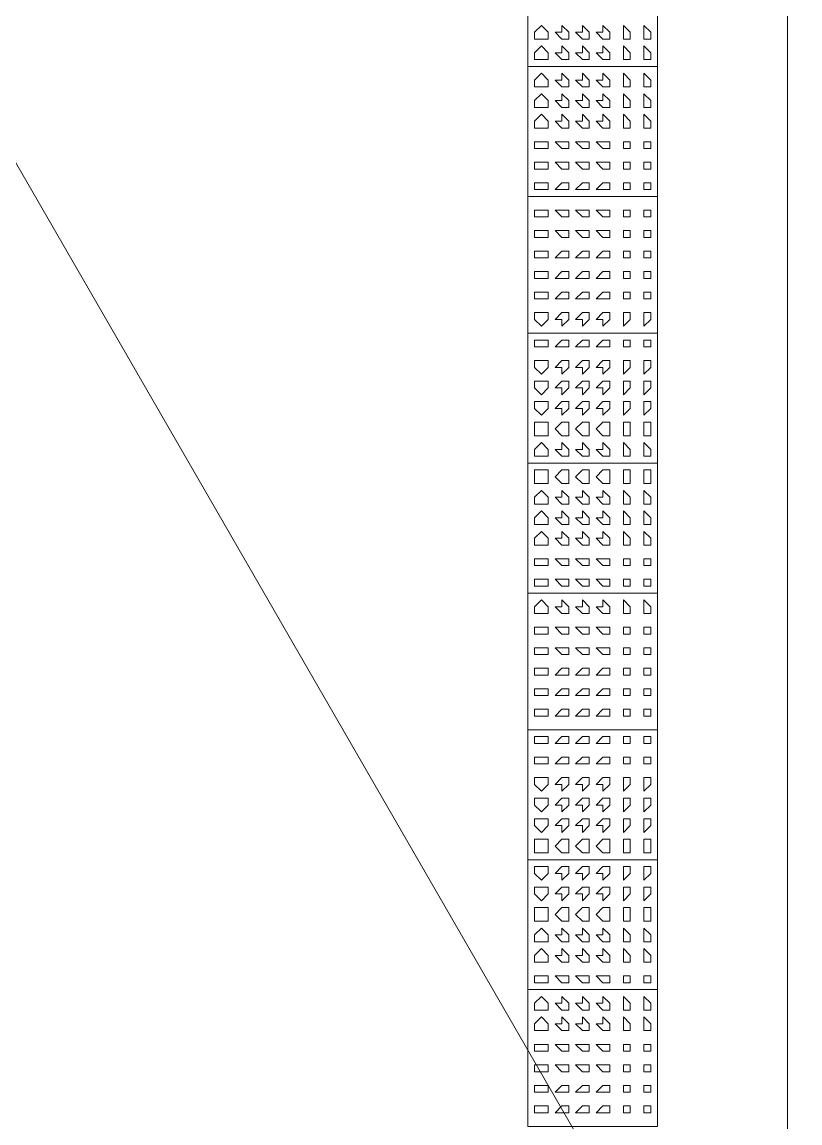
# Model space of a CAD drawing. Header units: millimetres. Extents: x -4011 to 126995, y -1911 to 106700.
# Drawn here: x 90653 to 92422, y 51241 to 53744 of the extents above; entities that cross this region are included whole.
import ezdxf

# ---------------------------------------------------------------- set-up
doc = ezdxf.new("R2010")
doc.units = ezdxf.units.MM
doc.layers.add('PDF_형상', color=7, linetype='Continuous')

msp = doc.modelspace()

# ---------------------------------------------------------------- linework, layer by layer
at = {"layer": 'PDF_형상', "lineweight": 5}
for points in [[(79321.2, 38968.9), (79321.2, 42668.4), (82958.5, 42668.4), (82958.5, 38968.9), (95937.8, 46538.9), (94569.9, 47005.2), (94399, 46911.9), (83797.9, 65269.4), (80953.4, 65269.4), (80953.4, 64974.1), (74098.4, 64974.1), (74098.4, 87730.6)], [(80953.4, 87730.6), (80953.4, 65269.4), (83797.9, 65269.4), (94399, 46911.9), (94569.9, 47005.2), (95937.8, 46538.9), (82958.5, 38968.9)], [(92393.8, 50378.2), (92393.8, 61740.9), (87854.9, 61740.9), (86456, 60932.6)]]:
    msp.add_lwpolyline(points, dxfattribs=at)
for points in [[(91803.1, 53642.5), (91803.1, 53937.8), (92098.4, 53937.8), (92098.4, 53642.5)], [(91849.7, 53720.2), (91834.2, 53735.8), (91818.7, 53720.2), (91818.7, 53704.7), (91834.2, 53704.7), (91849.7, 53704.7)], [(91896.4, 53720.2), (91880.8, 53735.8), (91880.8, 53720.2), (91865.3, 53720.2), (91880.8, 53704.7), (91896.4, 53704.7)], [(91943, 53720.2), (91927.5, 53735.8), (91927.5, 53720.2), (91911.9, 53720.2), (91927.5, 53704.7), (91943, 53704.7)], [(91989.6, 53720.2), (91974.1, 53735.8), (91974.1, 53720.2), (91958.5, 53720.2), (91974.1, 53704.7), (91989.6, 53704.7)], [(92036.3, 53720.2), (92020.7, 53735.8), (92020.7, 53720.2), (92020.7, 53704.7), (92036.3, 53704.7)], [(92082.9, 53720.2), (92067.4, 53735.8), (92067.4, 53720.2), (92067.4, 53704.7), (92082.9, 53704.7)], [(91849.7, 53673.6), (91834.2, 53689.1), (91818.7, 53673.6), (91818.7, 53658), (91834.2, 53658), (91849.7, 53658)], [(91896.4, 53673.6), (91880.8, 53689.1), (91880.8, 53673.6), (91865.3, 53673.6), (91880.8, 53658), (91896.4, 53658)], [(91943, 53673.6), (91927.5, 53689.1), (91927.5, 53673.6), (91911.9, 53673.6), (91927.5, 53658), (91943, 53658)], [(91989.6, 53673.6), (91974.1, 53689.1), (91974.1, 53673.6), (91958.5, 53673.6), (91974.1, 53658), (91989.6, 53658)], [(92036.3, 53673.6), (92020.7, 53689.1), (92020.7, 53673.6), (92020.7, 53658), (92036.3, 53658)], [(92082.9, 53673.6), (92067.4, 53689.1), (92067.4, 53673.6), (92067.4, 53658), (92082.9, 53658)], [(91803.1, 53347.2), (91803.1, 53642.5), (92098.4, 53642.5), (92098.4, 53347.2)], [(91849.7, 53611.4), (91834.2, 53626.9), (91818.7, 53611.4), (91818.7, 53595.9), (91834.2, 53595.9), (91849.7, 53595.9)], [(91896.4, 53611.4), (91880.8, 53626.9), (91880.8, 53611.4), (91865.3, 53611.4), (91880.8, 53595.9), (91896.4, 53595.9)], [(91943, 53611.4), (91927.5, 53626.9), (91927.5, 53611.4), (91911.9, 53611.4), (91927.5, 53595.9), (91943, 53595.9)], [(91989.6, 53611.4), (91974.1, 53626.9), (91974.1, 53611.4), (91958.5, 53611.4), (91974.1, 53595.9), (91989.6, 53595.9)], [(92036.3, 53611.4), (92020.7, 53626.9), (92020.7, 53611.4), (92020.7, 53595.9), (92036.3, 53595.9)], [(92082.9, 53611.4), (92067.4, 53626.9), (92067.4, 53611.4), (92067.4, 53595.9), (92082.9, 53595.9)], [(91849.7, 53564.8), (91834.2, 53580.3), (91818.7, 53564.8), (91818.7, 53549.2), (91834.2, 53549.2), (91849.7, 53549.2)], [(91896.4, 53564.8), (91880.8, 53580.3), (91880.8, 53564.8), (91865.3, 53564.8), (91880.8, 53549.2), (91896.4, 53549.2)], [(91943, 53564.8), (91927.5, 53580.3), (91927.5, 53564.8), (91911.9, 53564.8), (91927.5, 53549.2), (91943, 53549.2)], [(91989.6, 53564.8), (91974.1, 53580.3), (91974.1, 53564.8), (91958.5, 53564.8), (91974.1, 53549.2), (91989.6, 53549.2)], [(92036.3, 53564.8), (92020.7, 53580.3), (92020.7, 53564.8), (92020.7, 53549.2), (92036.3, 53549.2)], [(92082.9, 53564.8), (92067.4, 53580.3), (92067.4, 53564.8), (92067.4, 53549.2), (92082.9, 53549.2)], [(91849.7, 53518.1), (91834.2, 53533.7), (91818.7, 53518.1), (91818.7, 53502.6), (91834.2, 53502.6), (91849.7, 53502.6)], [(91896.4, 53518.1), (91880.8, 53533.7), (91880.8, 53518.1), (91865.3, 53518.1), (91880.8, 53502.6), (91896.4, 53502.6)], [(91943, 53518.1), (91927.5, 53533.7), (91927.5, 53518.1), (91911.9, 53518.1), (91927.5, 53502.6), (91943, 53502.6)], [(91989.6, 53518.1), (91974.1, 53533.7), (91974.1, 53518.1), (91958.5, 53518.1), (91974.1, 53502.6), (91989.6, 53502.6)], [(92036.3, 53518.1), (92020.7, 53533.7), (92020.7, 53518.1), (92020.7, 53502.6), (92036.3, 53502.6)], [(92082.9, 53518.1), (92067.4, 53533.7), (92067.4, 53518.1), (92067.4, 53502.6), (92082.9, 53502.6)], [(91849.7, 53471.5), (91834.2, 53471.5), (91818.7, 53471.5), (91818.7, 53456), (91834.2, 53456), (91849.7, 53456)], [(91896.4, 53471.5), (91880.8, 53471.5), (91865.3, 53471.5), (91880.8, 53456), (91896.4, 53456)], [(91943, 53471.5), (91927.5, 53471.5), (91911.9, 53471.5), (91927.5, 53456), (91943, 53456)], [(91989.6, 53471.5), (91974.1, 53471.5), (91958.5, 53471.5), (91974.1, 53456), (91989.6, 53456)], [(92036.3, 53471.5), (92020.7, 53471.5), (92020.7, 53456), (92036.3, 53456)], [(92082.9, 53471.5), (92067.4, 53471.5), (92067.4, 53456), (92082.9, 53456)], [(91849.7, 53424.9), (91834.2, 53424.9), (91818.7, 53424.9), (91818.7, 53409.3), (91834.2, 53409.3), (91849.7, 53409.3)], [(91896.4, 53424.9), (91880.8, 53424.9), (91865.3, 53424.9), (91880.8, 53409.3), (91896.4, 53409.3)], [(91943, 53424.9), (91927.5, 53424.9), (91911.9, 53424.9), (91927.5, 53409.3), (91943, 53409.3)], [(91989.6, 53424.9), (91974.1, 53424.9), (91958.5, 53424.9), (91974.1, 53409.3), (91989.6, 53409.3)], [(92036.3, 53424.9), (92020.7, 53424.9), (92020.7, 53409.3), (92036.3, 53409.3)], [(92082.9, 53424.9), (92067.4, 53424.9), (92067.4, 53409.3), (92082.9, 53409.3)], [(91849.7, 53362.7), (91849.7, 53378.2), (91834.2, 53378.2), (91818.7, 53378.2), (91818.7, 53362.7), (91834.2, 53362.7)], [(91896.4, 53362.7), (91896.4, 53378.2), (91880.8, 53378.2), (91865.3, 53362.7), (91880.8, 53362.7)], [(91943, 53362.7), (91943, 53378.2), (91927.5, 53378.2), (91911.9, 53362.7), (91927.5, 53362.7)], [(91989.6, 53362.7), (91989.6, 53378.2), (91974.1, 53378.2), (91958.5, 53362.7), (91974.1, 53362.7)], [(92036.3, 53362.7), (92036.3, 53378.2), (92020.7, 53378.2), (92020.7, 53362.7)], [(92082.9, 53362.7), (92082.9, 53378.2), (92067.4, 53378.2), (92067.4, 53362.7)], [(91803.1, 53036.3), (91803.1, 53347.2), (92098.4, 53347.2), (92098.4, 53036.3)], [(91849.7, 53316.1), (91834.2, 53316.1), (91818.7, 53316.1), (91818.7, 53300.5), (91834.2, 53300.5), (91849.7, 53300.5)], [(91896.4, 53316.1), (91880.8, 53316.1), (91865.3, 53316.1), (91880.8, 53300.5), (91896.4, 53300.5)], [(91943, 53316.1), (91927.5, 53316.1), (91911.9, 53316.1), (91927.5, 53300.5), (91943, 53300.5)], [(91989.6, 53316.1), (91974.1, 53316.1), (91958.5, 53316.1), (91974.1, 53300.5), (91989.6, 53300.5)], [(92036.3, 53316.1), (92020.7, 53316.1), (92020.7, 53300.5), (92036.3, 53300.5)], [(92082.9, 53316.1), (92067.4, 53316.1), (92067.4, 53300.5), (92082.9, 53300.5)], [(91849.7, 53269.4), (91834.2, 53269.4), (91818.7, 53269.4), (91818.7, 53253.9), (91834.2, 53253.9), (91849.7, 53253.9)], [(91896.4, 53269.4), (91880.8, 53269.4), (91865.3, 53269.4), (91880.8, 53253.9), (91896.4, 53253.9)], [(91943, 53269.4), (91927.5, 53269.4), (91911.9, 53269.4), (91927.5, 53253.9), (91943, 53253.9)], [(91989.6, 53269.4), (91974.1, 53269.4), (91958.5, 53269.4), (91974.1, 53253.9), (91989.6, 53253.9)], [(92036.3, 53269.4), (92020.7, 53269.4), (92020.7, 53253.9), (92036.3, 53253.9)], [(92082.9, 53269.4), (92067.4, 53269.4), (92067.4, 53253.9), (92082.9, 53253.9)], [(91849.7, 53207.3), (91849.7, 53222.8), (91834.2, 53222.8), (91818.7, 53222.8), (91818.7, 53207.3), (91834.2, 53207.3)], [(91896.4, 53207.3), (91896.4, 53222.8), (91880.8, 53222.8), (91865.3, 53207.3), (91880.8, 53207.3)], [(91943, 53207.3), (91943, 53222.8), (91927.5, 53222.8), (91911.9, 53207.3), (91927.5, 53207.3)], [(91989.6, 53207.3), (91989.6, 53222.8), (91974.1, 53222.8), (91958.5, 53207.3), (91974.1, 53207.3)], [(92036.3, 53207.3), (92036.3, 53222.8), (92020.7, 53222.8), (92020.7, 53207.3)], [(92082.9, 53207.3), (92082.9, 53222.8), (92067.4, 53222.8), (92067.4, 53207.3)], [(91849.7, 53160.6), (91849.7, 53176.2), (91834.2, 53176.2), (91818.7, 53176.2), (91818.7, 53160.6), (91834.2, 53160.6)], [(91896.4, 53160.6), (91896.4, 53176.2), (91880.8, 53176.2), (91865.3, 53160.6), (91880.8, 53160.6)], [(91943, 53160.6), (91943, 53176.2), (91927.5, 53176.2), (91911.9, 53160.6), (91927.5, 53160.6)], [(91989.6, 53160.6), (91989.6, 53176.2), (91974.1, 53176.2), (91958.5, 53160.6), (91974.1, 53160.6)], [(92036.3, 53160.6), (92036.3, 53176.2), (92020.7, 53176.2), (92020.7, 53160.6)], [(92082.9, 53160.6), (92082.9, 53176.2), (92067.4, 53176.2), (92067.4, 53160.6)], [(91849.7, 53114), (91849.7, 53129.5), (91834.2, 53129.5), (91818.7, 53129.5), (91818.7, 53114), (91834.2, 53114)], [(91896.4, 53114), (91896.4, 53129.5), (91880.8, 53129.5), (91865.3, 53114), (91880.8, 53114)], [(91943, 53114), (91943, 53129.5), (91927.5, 53129.5), (91911.9, 53114), (91927.5, 53114)], [(91989.6, 53114), (91989.6, 53129.5), (91974.1, 53129.5), (91958.5, 53114), (91974.1, 53114)], [(92036.3, 53114), (92036.3, 53129.5), (92020.7, 53129.5), (92020.7, 53114)], [(92082.9, 53114), (92082.9, 53129.5), (92067.4, 53129.5), (92067.4, 53114)], [(91849.7, 53067.4), (91849.7, 53082.9), (91834.2, 53082.9), (91818.7, 53082.9), (91818.7, 53067.4), (91834.2, 53051.8)], [(91896.4, 53067.4), (91896.4, 53082.9), (91880.8, 53082.9), (91865.3, 53067.4), (91880.8, 53067.4), (91880.8, 53051.8)], [(91943, 53067.4), (91943, 53082.9), (91927.5, 53082.9), (91911.9, 53067.4), (91927.5, 53067.4), (91927.5, 53051.8)], [(91989.6, 53067.4), (91989.6, 53082.9), (91974.1, 53082.9), (91958.5, 53067.4), (91974.1, 53067.4), (91974.1, 53051.8)], [(92036.3, 53067.4), (92036.3, 53082.9), (92020.7, 53082.9), (92020.7, 53067.4), (92020.7, 53051.8)], [(92082.9, 53067.4), (92082.9, 53082.9), (92067.4, 53082.9), (92067.4, 53067.4), (92067.4, 53051.8)], [(91803.1, 52740.9), (91803.1, 53036.3), (92098.4, 53036.3), (92098.4, 52740.9)], [(91849.7, 53005.2), (91849.7, 53020.7), (91834.2, 53020.7), (91818.7, 53020.7), (91818.7, 53005.2), (91834.2, 53005.2)], [(91896.4, 53005.2), (91896.4, 53020.7), (91880.8, 53020.7), (91865.3, 53005.2), (91880.8, 53005.2)], [(91943, 53005.2), (91943, 53020.7), (91927.5, 53020.7), (91911.9, 53005.2), (91927.5, 53005.2)], [(91989.6, 53005.2), (91989.6, 53020.7), (91974.1, 53020.7), (91958.5, 53005.2), (91974.1, 53005.2)], [(92036.3, 53005.2), (92036.3, 53020.7), (92020.7, 53020.7), (92020.7, 53005.2)], [(92082.9, 53005.2), (92082.9, 53020.7), (92067.4, 53020.7), (92067.4, 53005.2)], [(91849.7, 52958.5), (91849.7, 52974.1), (91834.2, 52974.1), (91818.7, 52974.1), (91818.7, 52958.5), (91834.2, 52943)], [(91896.4, 52958.5), (91896.4, 52974.1), (91880.8, 52974.1), (91865.3, 52958.5), (91880.8, 52958.5), (91880.8, 52943)], [(91943, 52958.5), (91943, 52974.1), (91927.5, 52974.1), (91911.9, 52958.5), (91927.5, 52958.5), (91927.5, 52943)], [(91989.6, 52958.5), (91989.6, 52974.1), (91974.1, 52974.1), (91958.5, 52958.5), (91974.1, 52958.5), (91974.1, 52943)], [(92036.3, 52958.5), (92036.3, 52974.1), (92020.7, 52974.1), (92020.7, 52958.5), (92020.7, 52943)], [(92082.9, 52958.5), (92082.9, 52974.1), (92067.4, 52974.1), (92067.4, 52958.5), (92067.4, 52943)], [(91849.7, 52911.9), (91849.7, 52927.5), (91834.2, 52927.5), (91818.7, 52927.5), (91818.7, 52911.9), (91834.2, 52896.4)], [(91896.4, 52911.9), (91896.4, 52927.5), (91880.8, 52927.5), (91865.3, 52911.9), (91880.8, 52911.9), (91880.8, 52896.4)], [(91943, 52911.9), (91943, 52927.5), (91927.5, 52927.5), (91911.9, 52911.9), (91927.5, 52911.9), (91927.5, 52896.4)], [(91989.6, 52911.9), (91989.6, 52927.5), (91974.1, 52927.5), (91958.5, 52911.9), (91974.1, 52911.9), (91974.1, 52896.4)], [(92036.3, 52911.9), (92036.3, 52927.5), (92020.7, 52927.5), (92020.7, 52911.9), (92020.7, 52896.4)], [(92082.9, 52911.9), (92082.9, 52927.5), (92067.4, 52927.5), (92067.4, 52911.9), (92067.4, 52896.4)], [(91849.7, 52865.3), (91849.7, 52880.8), (91834.2, 52880.8), (91818.7, 52880.8), (91818.7, 52865.3), (91834.2, 52849.7)], [(91896.4, 52865.3), (91896.4, 52880.8), (91880.8, 52880.8), (91865.3, 52865.3), (91880.8, 52865.3), (91880.8, 52849.7)], [(91943, 52865.3), (91943, 52880.8), (91927.5, 52880.8), (91911.9, 52865.3), (91927.5, 52865.3), (91927.5, 52849.7)], [(91989.6, 52865.3), (91989.6, 52880.8), (91974.1, 52880.8), (91958.5, 52865.3), (91974.1, 52865.3), (91974.1, 52849.7)], [(92036.3, 52865.3), (92036.3, 52880.8), (92020.7, 52880.8), (92020.7, 52865.3), (92020.7, 52849.7)], [(92082.9, 52865.3), (92082.9, 52880.8), (92067.4, 52880.8), (92067.4, 52865.3), (92067.4, 52849.7)], [(91849.7, 52818.7), (91849.7, 52834.2), (91834.2, 52834.2), (91818.7, 52834.2), (91818.7, 52818.7), (91818.7, 52803.1), (91834.2, 52803.1), (91849.7, 52803.1)], [(91896.4, 52818.7), (91896.4, 52834.2), (91880.8, 52834.2), (91865.3, 52818.7), (91880.8, 52803.1), (91896.4, 52803.1)], [(91943, 52818.7), (91943, 52834.2), (91927.5, 52834.2), (91911.9, 52818.7), (91927.5, 52803.1), (91943, 52803.1)], [(91989.6, 52818.7), (91989.6, 52834.2), (91974.1, 52834.2), (91958.5, 52818.7), (91974.1, 52803.1), (91989.6, 52803.1)], [(92036.3, 52818.7), (92036.3, 52834.2), (92020.7, 52834.2), (92020.7, 52818.7), (92020.7, 52803.1), (92036.3, 52803.1)], [(92082.9, 52818.7), (92082.9, 52834.2), (92067.4, 52834.2), (92067.4, 52818.7), (92067.4, 52803.1), (92082.9, 52803.1)], [(91849.7, 52772), (91834.2, 52787.6), (91818.7, 52772), (91818.7, 52756.5), (91834.2, 52756.5), (91849.7, 52756.5)], [(91896.4, 52772), (91880.8, 52787.6), (91880.8, 52772), (91865.3, 52772), (91880.8, 52756.5), (91896.4, 52756.5)], [(91943, 52772), (91927.5, 52787.6), (91927.5, 52772), (91911.9, 52772), (91927.5, 52756.5), (91943, 52756.5)], [(91989.6, 52772), (91974.1, 52787.6), (91974.1, 52772), (91958.5, 52772), (91974.1, 52756.5), (91989.6, 52756.5)], [(92036.3, 52772), (92020.7, 52787.6), (92020.7, 52772), (92020.7, 52756.5), (92036.3, 52756.5)], [(92082.9, 52772), (92067.4, 52787.6), (92067.4, 52772), (92067.4, 52756.5), (92082.9, 52756.5)], [(91803.1, 52445.6), (91803.1, 52740.9), (92098.4, 52740.9), (92098.4, 52445.6)], [(91849.7, 52709.8), (91849.7, 52725.4), (91834.2, 52725.4), (91818.7, 52725.4), (91818.7, 52709.8), (91818.7, 52694.3), (91834.2, 52694.3), (91849.7, 52694.3)], [(91896.4, 52709.8), (91896.4, 52725.4), (91880.8, 52725.4), (91865.3, 52709.8), (91880.8, 52694.3), (91896.4, 52694.3)], [(91943, 52709.8), (91943, 52725.4), (91927.5, 52725.4), (91911.9, 52709.8), (91927.5, 52694.3), (91943, 52694.3)], [(91989.6, 52709.8), (91989.6, 52725.4), (91974.1, 52725.4), (91958.5, 52709.8), (91974.1, 52694.3), (91989.6, 52694.3)], [(92036.3, 52709.8), (92036.3, 52725.4), (92020.7, 52725.4), (92020.7, 52709.8), (92020.7, 52694.3), (92036.3, 52694.3)], [(92082.9, 52709.8), (92082.9, 52725.4), (92067.4, 52725.4), (92067.4, 52709.8), (92067.4, 52694.3), (92082.9, 52694.3)], [(91849.7, 52663.2), (91834.2, 52678.8), (91818.7, 52663.2), (91818.7, 52647.7), (91834.2, 52647.7), (91849.7, 52647.7)], [(91896.4, 52663.2), (91880.8, 52678.8), (91880.8, 52663.2), (91865.3, 52663.2), (91880.8, 52647.7), (91896.4, 52647.7)], [(91943, 52663.2), (91927.5, 52678.8), (91927.5, 52663.2), (91911.9, 52663.2), (91927.5, 52647.7), (91943, 52647.7)], [(91989.6, 52663.2), (91974.1, 52678.8), (91974.1, 52663.2), (91958.5, 52663.2), (91974.1, 52647.7), (91989.6, 52647.7)], [(92036.3, 52663.2), (92020.7, 52678.8), (92020.7, 52663.2), (92020.7, 52647.7), (92036.3, 52647.7)], [(92082.9, 52663.2), (92067.4, 52678.8), (92067.4, 52663.2), (92067.4, 52647.7), (92082.9, 52647.7)], [(91849.7, 52616.6), (91834.2, 52632.1), (91818.7, 52616.6), (91818.7, 52601), (91834.2, 52601), (91849.7, 52601)], [(91896.4, 52616.6), (91880.8, 52632.1), (91880.8, 52616.6), (91865.3, 52616.6), (91880.8, 52601), (91896.4, 52601)], [(91943, 52616.6), (91927.5, 52632.1), (91927.5, 52616.6), (91911.9, 52616.6), (91927.5, 52601), (91943, 52601)], [(91989.6, 52616.6), (91974.1, 52632.1), (91974.1, 52616.6), (91958.5, 52616.6), (91974.1, 52601), (91989.6, 52601)], [(92036.3, 52616.6), (92020.7, 52632.1), (92020.7, 52616.6), (92020.7, 52601), (92036.3, 52601)], [(92082.9, 52616.6), (92067.4, 52632.1), (92067.4, 52616.6), (92067.4, 52601), (92082.9, 52601)], [(91849.7, 52569.9), (91834.2, 52585.5), (91818.7, 52569.9), (91818.7, 52554.4), (91834.2, 52554.4), (91849.7, 52554.4)], [(91896.4, 52569.9), (91880.8, 52585.5), (91880.8, 52569.9), (91865.3, 52569.9), (91880.8, 52554.4), (91896.4, 52554.4)], [(91943, 52569.9), (91927.5, 52585.5), (91927.5, 52569.9), (91911.9, 52569.9), (91927.5, 52554.4), (91943, 52554.4)], [(91989.6, 52569.9), (91974.1, 52585.5), (91974.1, 52569.9), (91958.5, 52569.9), (91974.1, 52554.4), (91989.6, 52554.4)], [(92036.3, 52569.9), (92020.7, 52585.5), (92020.7, 52569.9), (92020.7, 52554.4), (92036.3, 52554.4)], [(92082.9, 52569.9), (92067.4, 52585.5), (92067.4, 52569.9), (92067.4, 52554.4), (92082.9, 52554.4)], [(91849.7, 52523.3), (91834.2, 52523.3), (91818.7, 52523.3), (91818.7, 52507.8), (91834.2, 52507.8), (91849.7, 52507.8)], [(91896.4, 52523.3), (91880.8, 52523.3), (91865.3, 52523.3), (91880.8, 52507.8), (91896.4, 52507.8)], [(91943, 52523.3), (91927.5, 52523.3), (91911.9, 52523.3), (91927.5, 52507.8), (91943, 52507.8)], [(91989.6, 52523.3), (91974.1, 52523.3), (91958.5, 52523.3), (91974.1, 52507.8), (91989.6, 52507.8)], [(92036.3, 52523.3), (92020.7, 52523.3), (92020.7, 52507.8), (92036.3, 52507.8)], [(92082.9, 52523.3), (92067.4, 52523.3), (92067.4, 52507.8), (92082.9, 52507.8)], [(91849.7, 52476.7), (91834.2, 52476.7), (91818.7, 52476.7), (91818.7, 52461.1), (91834.2, 52461.1), (91849.7, 52461.1)], [(91896.4, 52476.7), (91880.8, 52476.7), (91865.3, 52476.7), (91880.8, 52461.1), (91896.4, 52461.1)], [(91943, 52476.7), (91927.5, 52476.7), (91911.9, 52476.7), (91927.5, 52461.1), (91943, 52461.1)], [(91989.6, 52476.7), (91974.1, 52476.7), (91958.5, 52476.7), (91974.1, 52461.1), (91989.6, 52461.1)], [(92036.3, 52476.7), (92020.7, 52476.7), (92020.7, 52461.1), (92036.3, 52461.1)], [(92082.9, 52476.7), (92067.4, 52476.7), (92067.4, 52461.1), (92082.9, 52461.1)], [(91803.1, 52134.7), (91803.1, 52445.6), (92098.4, 52445.6), (92098.4, 52134.7)], [(91849.7, 52414.5), (91834.2, 52430), (91818.7, 52414.5), (91818.7, 52399), (91834.2, 52399), (91849.7, 52399)], [(91896.4, 52414.5), (91880.8, 52430), (91880.8, 52414.5), (91865.3, 52414.5), (91880.8, 52399), (91896.4, 52399)], [(91943, 52414.5), (91927.5, 52430), (91927.5, 52414.5), (91911.9, 52414.5), (91927.5, 52399), (91943, 52399)], [(91989.6, 52414.5), (91974.1, 52430), (91974.1, 52414.5), (91958.5, 52414.5), (91974.1, 52399), (91989.6, 52399)], [(92036.3, 52414.5), (92020.7, 52430), (92020.7, 52414.5), (92020.7, 52399), (92036.3, 52399)], [(92082.9, 52414.5), (92067.4, 52430), (92067.4, 52414.5), (92067.4, 52399), (92082.9, 52399)], [(91849.7, 52367.9), (91834.2, 52367.9), (91818.7, 52367.9), (91818.7, 52352.3), (91834.2, 52352.3), (91849.7, 52352.3)], [(91896.4, 52367.9), (91880.8, 52367.9), (91865.3, 52367.9), (91880.8, 52352.3), (91896.4, 52352.3)], [(91943, 52367.9), (91927.5, 52367.9), (91911.9, 52367.9), (91927.5, 52352.3), (91943, 52352.3)], [(91989.6, 52367.9), (91974.1, 52367.9), (91958.5, 52367.9), (91974.1, 52352.3), (91989.6, 52352.3)], [(92036.3, 52367.9), (92020.7, 52367.9), (92020.7, 52352.3), (92036.3, 52352.3)], [(92082.9, 52367.9), (92067.4, 52367.9), (92067.4, 52352.3), (92082.9, 52352.3)], [(91849.7, 52321.2), (91834.2, 52321.2), (91818.7, 52321.2), (91818.7, 52305.7), (91834.2, 52305.7), (91849.7, 52305.7)], [(91896.4, 52321.2), (91880.8, 52321.2), (91865.3, 52321.2), (91880.8, 52305.7), (91896.4, 52305.7)], [(91943, 52321.2), (91927.5, 52321.2), (91911.9, 52321.2), (91927.5, 52305.7), (91943, 52305.7)], [(91989.6, 52321.2), (91974.1, 52321.2), (91958.5, 52321.2), (91974.1, 52305.7), (91989.6, 52305.7)], [(92036.3, 52321.2), (92020.7, 52321.2), (92020.7, 52305.7), (92036.3, 52305.7)], [(92082.9, 52321.2), (92067.4, 52321.2), (92067.4, 52305.7), (92082.9, 52305.7)], [(91849.7, 52259.1), (91849.7, 52274.6), (91834.2, 52274.6), (91818.7, 52274.6), (91818.7, 52259.1), (91834.2, 52259.1)], [(91896.4, 52259.1), (91896.4, 52274.6), (91880.8, 52274.6), (91865.3, 52259.1), (91880.8, 52259.1)], [(91943, 52259.1), (91943, 52274.6), (91927.5, 52274.6), (91911.9, 52259.1), (91927.5, 52259.1)], [(91989.6, 52259.1), (91989.6, 52274.6), (91974.1, 52274.6), (91958.5, 52259.1), (91974.1, 52259.1)], [(92036.3, 52259.1), (92036.3, 52274.6), (92020.7, 52274.6), (92020.7, 52259.1)], [(92082.9, 52259.1), (92082.9, 52274.6), (92067.4, 52274.6), (92067.4, 52259.1)], [(91849.7, 52212.4), (91849.7, 52228), (91834.2, 52228), (91818.7, 52228), (91818.7, 52212.4), (91834.2, 52212.4)], [(91896.4, 52212.4), (91896.4, 52228), (91880.8, 52228), (91865.3, 52212.4), (91880.8, 52212.4)], [(91943, 52212.4), (91943, 52228), (91927.5, 52228), (91911.9, 52212.4), (91927.5, 52212.4)], [(91989.6, 52212.4), (91989.6, 52228), (91974.1, 52228), (91958.5, 52212.4), (91974.1, 52212.4)], [(92036.3, 52212.4), (92036.3, 52228), (92020.7, 52228), (92020.7, 52212.4)], [(92082.9, 52212.4), (92082.9, 52228), (92067.4, 52228), (92067.4, 52212.4)], [(91849.7, 52165.8), (91849.7, 52181.3), (91834.2, 52181.3), (91818.7, 52181.3), (91818.7, 52165.8), (91834.2, 52165.8)], [(91896.4, 52165.8), (91896.4, 52181.3), (91880.8, 52181.3), (91865.3, 52165.8), (91880.8, 52165.8)], [(91943, 52165.8), (91943, 52181.3), (91927.5, 52181.3), (91911.9, 52165.8), (91927.5, 52165.8)], [(91989.6, 52165.8), (91989.6, 52181.3), (91974.1, 52181.3), (91958.5, 52165.8), (91974.1, 52165.8)], [(92036.3, 52165.8), (92036.3, 52181.3), (92020.7, 52181.3), (92020.7, 52165.8)], [(92082.9, 52165.8), (92082.9, 52181.3), (92067.4, 52181.3), (92067.4, 52165.8)], [(91803.1, 51839.4), (91803.1, 52134.7), (92098.4, 52134.7), (92098.4, 51839.4)], [(91849.7, 52103.6), (91849.7, 52119.2), (91834.2, 52119.2), (91818.7, 52119.2), (91818.7, 52103.6), (91834.2, 52103.6)], [(91896.4, 52103.6), (91896.4, 52119.2), (91880.8, 52119.2), (91865.3, 52103.6), (91880.8, 52103.6)], [(91943, 52103.6), (91943, 52119.2), (91927.5, 52119.2), (91911.9, 52103.6), (91927.5, 52103.6)], [(91989.6, 52103.6), (91989.6, 52119.2), (91974.1, 52119.2), (91958.5, 52103.6), (91974.1, 52103.6)], [(92036.3, 52103.6), (92036.3, 52119.2), (92020.7, 52119.2), (92020.7, 52103.6)], [(92082.9, 52103.6), (92082.9, 52119.2), (92067.4, 52119.2), (92067.4, 52103.6)], [(91849.7, 52057), (91849.7, 52072.5), (91834.2, 52072.5), (91818.7, 52072.5), (91818.7, 52057), (91834.2, 52057)], [(91896.4, 52057), (91896.4, 52072.5), (91880.8, 52072.5), (91865.3, 52057), (91880.8, 52057)], [(91943, 52057), (91943, 52072.5), (91927.5, 52072.5), (91911.9, 52057), (91927.5, 52057)], [(91989.6, 52057), (91989.6, 52072.5), (91974.1, 52072.5), (91958.5, 52057), (91974.1, 52057)], [(92036.3, 52057), (92036.3, 52072.5), (92020.7, 52072.5), (92020.7, 52057)], [(92082.9, 52057), (92082.9, 52072.5), (92067.4, 52072.5), (92067.4, 52057)], [(91849.7, 52010.4), (91849.7, 52025.9), (91834.2, 52025.9), (91818.7, 52025.9), (91818.7, 52010.4), (91834.2, 51994.8)], [(91896.4, 52010.4), (91896.4, 52025.9), (91880.8, 52025.9), (91865.3, 52010.4), (91880.8, 52010.4), (91880.8, 51994.8)], [(91943, 52010.4), (91943, 52025.9), (91927.5, 52025.9), (91911.9, 52010.4), (91927.5, 52010.4), (91927.5, 51994.8)], [(91989.6, 52010.4), (91989.6, 52025.9), (91974.1, 52025.9), (91958.5, 52010.4), (91974.1, 52010.4), (91974.1, 51994.8)], [(92036.3, 52010.4), (92036.3, 52025.9), (92020.7, 52025.9), (92020.7, 52010.4), (92020.7, 51994.8)], [(92082.9, 52010.4), (92082.9, 52025.9), (92067.4, 52025.9), (92067.4, 52010.4), (92067.4, 51994.8)], [(91849.7, 51963.7), (91849.7, 51979.3), (91834.2, 51979.3), (91818.7, 51979.3), (91818.7, 51963.7), (91834.2, 51948.2)], [(91896.4, 51963.7), (91896.4, 51979.3), (91880.8, 51979.3), (91865.3, 51963.7), (91880.8, 51963.7), (91880.8, 51948.2)], [(91943, 51963.7), (91943, 51979.3), (91927.5, 51979.3), (91911.9, 51963.7), (91927.5, 51963.7), (91927.5, 51948.2)], [(91989.6, 51963.7), (91989.6, 51979.3), (91974.1, 51979.3), (91958.5, 51963.7), (91974.1, 51963.7), (91974.1, 51948.2)], [(92036.3, 51963.7), (92036.3, 51979.3), (92020.7, 51979.3), (92020.7, 51963.7), (92020.7, 51948.2)], [(92082.9, 51963.7), (92082.9, 51979.3), (92067.4, 51979.3), (92067.4, 51963.7), (92067.4, 51948.2)], [(91849.7, 51917.1), (91849.7, 51932.6), (91834.2, 51932.6), (91818.7, 51932.6), (91818.7, 51917.1), (91834.2, 51901.6)], [(91896.4, 51917.1), (91896.4, 51932.6), (91880.8, 51932.6), (91865.3, 51917.1), (91880.8, 51917.1), (91880.8, 51901.6)], [(91943, 51917.1), (91943, 51932.6), (91927.5, 51932.6), (91911.9, 51917.1), (91927.5, 51917.1), (91927.5, 51901.6)], [(91989.6, 51917.1), (91989.6, 51932.6), (91974.1, 51932.6), (91958.5, 51917.1), (91974.1, 51917.1), (91974.1, 51901.6)], [(92036.3, 51917.1), (92036.3, 51932.6), (92020.7, 51932.6), (92020.7, 51917.1), (92020.7, 51901.6)], [(92082.9, 51917.1), (92082.9, 51932.6), (92067.4, 51932.6), (92067.4, 51917.1), (92067.4, 51901.6)], [(91849.7, 51870.5), (91849.7, 51886), (91834.2, 51886), (91818.7, 51886), (91818.7, 51870.5), (91818.7, 51854.9), (91834.2, 51854.9), (91849.7, 51854.9)], [(91896.4, 51870.5), (91896.4, 51886), (91880.8, 51886), (91865.3, 51870.5), (91880.8, 51854.9), (91896.4, 51854.9)], [(91943, 51870.5), (91943, 51886), (91927.5, 51886), (91911.9, 51870.5), (91927.5, 51854.9), (91943, 51854.9)], [(91989.6, 51870.5), (91989.6, 51886), (91974.1, 51886), (91958.5, 51870.5), (91974.1, 51854.9), (91989.6, 51854.9)], [(92036.3, 51870.5), (92036.3, 51886), (92020.7, 51886), (92020.7, 51870.5), (92020.7, 51854.9), (92036.3, 51854.9)], [(92082.9, 51870.5), (92082.9, 51886), (92067.4, 51886), (92067.4, 51870.5), (92067.4, 51854.9), (92082.9, 51854.9)], [(91803.1, 51544), (91803.1, 51839.4), (92098.4, 51839.4), (92098.4, 51544)], [(91849.7, 51808.3), (91849.7, 51823.8), (91834.2, 51823.8), (91818.7, 51823.8), (91818.7, 51808.3), (91834.2, 51792.7)], [(91896.4, 51808.3), (91896.4, 51823.8), (91880.8, 51823.8), (91865.3, 51808.3), (91880.8, 51808.3), (91880.8, 51792.7)], [(91943, 51808.3), (91943, 51823.8), (91927.5, 51823.8), (91911.9, 51808.3), (91927.5, 51808.3), (91927.5, 51792.7)], [(91989.6, 51808.3), (91989.6, 51823.8), (91974.1, 51823.8), (91958.5, 51808.3), (91974.1, 51808.3), (91974.1, 51792.7)], [(92036.3, 51808.3), (92036.3, 51823.8), (92020.7, 51823.8), (92020.7, 51808.3), (92020.7, 51792.7)], [(92082.9, 51808.3), (92082.9, 51823.8), (92067.4, 51823.8), (92067.4, 51808.3), (92067.4, 51792.7)], [(91849.7, 51761.7), (91849.7, 51777.2), (91834.2, 51777.2), (91818.7, 51777.2), (91818.7, 51761.7), (91834.2, 51746.1)], [(91896.4, 51761.7), (91896.4, 51777.2), (91880.8, 51777.2), (91865.3, 51761.7), (91880.8, 51761.7), (91880.8, 51746.1)], [(91943, 51761.7), (91943, 51777.2), (91927.5, 51777.2), (91911.9, 51761.7), (91927.5, 51761.7), (91927.5, 51746.1)], [(91989.6, 51761.7), (91989.6, 51777.2), (91974.1, 51777.2), (91958.5, 51761.7), (91974.1, 51761.7), (91974.1, 51746.1)], [(92036.3, 51761.7), (92036.3, 51777.2), (92020.7, 51777.2), (92020.7, 51761.7), (92020.7, 51746.1)], [(92082.9, 51761.7), (92082.9, 51777.2), (92067.4, 51777.2), (92067.4, 51761.7), (92067.4, 51746.1)], [(91849.7, 51715), (91849.7, 51730.6), (91834.2, 51730.6), (91818.7, 51730.6), (91818.7, 51715), (91818.7, 51699.5), (91834.2, 51699.5), (91849.7, 51699.5)], [(91896.4, 51715), (91896.4, 51730.6), (91880.8, 51730.6), (91865.3, 51715), (91880.8, 51699.5), (91896.4, 51699.5)], [(91943, 51715), (91943, 51730.6), (91927.5, 51730.6), (91911.9, 51715), (91927.5, 51699.5), (91943, 51699.5)], [(91989.6, 51715), (91989.6, 51730.6), (91974.1, 51730.6), (91958.5, 51715), (91974.1, 51699.5), (91989.6, 51699.5)], [(92036.3, 51715), (92036.3, 51730.6), (92020.7, 51730.6), (92020.7, 51715), (92020.7, 51699.5), (92036.3, 51699.5)], [(92082.9, 51715), (92082.9, 51730.6), (92067.4, 51730.6), (92067.4, 51715), (92067.4, 51699.5), (92082.9, 51699.5)], [(91849.7, 51668.4), (91834.2, 51683.9), (91818.7, 51668.4), (91818.7, 51652.8), (91834.2, 51652.8), (91849.7, 51652.8)], [(91896.4, 51668.4), (91880.8, 51683.9), (91880.8, 51668.4), (91865.3, 51668.4), (91880.8, 51652.8), (91896.4, 51652.8)], [(91943, 51668.4), (91927.5, 51683.9), (91927.5, 51668.4), (91911.9, 51668.4), (91927.5, 51652.8), (91943, 51652.8)], [(91989.6, 51668.4), (91974.1, 51683.9), (91974.1, 51668.4), (91958.5, 51668.4), (91974.1, 51652.8), (91989.6, 51652.8)], [(92036.3, 51668.4), (92020.7, 51683.9), (92020.7, 51668.4), (92020.7, 51652.8), (92036.3, 51652.8)], [(92082.9, 51668.4), (92067.4, 51683.9), (92067.4, 51668.4), (92067.4, 51652.8), (92082.9, 51652.8)], [(91849.7, 51621.8), (91834.2, 51637.3), (91818.7, 51621.8), (91818.7, 51606.2), (91834.2, 51606.2), (91849.7, 51606.2)], [(91896.4, 51621.8), (91880.8, 51637.3), (91880.8, 51621.8), (91865.3, 51621.8), (91880.8, 51606.2), (91896.4, 51606.2)], [(91943, 51621.8), (91927.5, 51637.3), (91927.5, 51621.8), (91911.9, 51621.8), (91927.5, 51606.2), (91943, 51606.2)], [(91989.6, 51621.8), (91974.1, 51637.3), (91974.1, 51621.8), (91958.5, 51621.8), (91974.1, 51606.2), (91989.6, 51606.2)], [(92036.3, 51621.8), (92020.7, 51637.3), (92020.7, 51621.8), (92020.7, 51606.2), (92036.3, 51606.2)], [(92082.9, 51621.8), (92067.4, 51637.3), (92067.4, 51621.8), (92067.4, 51606.2), (92082.9, 51606.2)], [(91849.7, 51575.1), (91834.2, 51575.1), (91818.7, 51575.1), (91818.7, 51559.6), (91834.2, 51559.6), (91849.7, 51559.6)], [(91896.4, 51575.1), (91880.8, 51575.1), (91865.3, 51575.1), (91880.8, 51559.6), (91896.4, 51559.6)], [(91943, 51575.1), (91927.5, 51575.1), (91911.9, 51575.1), (91927.5, 51559.6), (91943, 51559.6)], [(91989.6, 51575.1), (91974.1, 51575.1), (91958.5, 51575.1), (91974.1, 51559.6), (91989.6, 51559.6)], [(92036.3, 51575.1), (92020.7, 51575.1), (92020.7, 51559.6), (92036.3, 51559.6)], [(92082.9, 51575.1), (92067.4, 51575.1), (92067.4, 51559.6), (92082.9, 51559.6)], [(91803.1, 51233.2), (91803.1, 51544), (92098.4, 51544), (92098.4, 51233.2)], [(91849.7, 51513), (91834.2, 51528.5), (91818.7, 51513), (91818.7, 51497.4), (91834.2, 51497.4), (91849.7, 51497.4)], [(91896.4, 51513), (91880.8, 51528.5), (91880.8, 51513), (91865.3, 51513), (91880.8, 51497.4), (91896.4, 51497.4)], [(91943, 51513), (91927.5, 51528.5), (91927.5, 51513), (91911.9, 51513), (91927.5, 51497.4), (91943, 51497.4)], [(91989.6, 51513), (91974.1, 51528.5), (91974.1, 51513), (91958.5, 51513), (91974.1, 51497.4), (91989.6, 51497.4)], [(92036.3, 51513), (92020.7, 51528.5), (92020.7, 51513), (92020.7, 51497.4), (92036.3, 51497.4)], [(92082.9, 51513), (92067.4, 51528.5), (92067.4, 51513), (92067.4, 51497.4), (92082.9, 51497.4)], [(91849.7, 51466.3), (91834.2, 51481.9), (91818.7, 51466.3), (91818.7, 51450.8), (91834.2, 51450.8), (91849.7, 51450.8)], [(91896.4, 51466.3), (91880.8, 51481.9), (91880.8, 51466.3), (91865.3, 51466.3), (91880.8, 51450.8), (91896.4, 51450.8)], [(91943, 51466.3), (91927.5, 51481.9), (91927.5, 51466.3), (91911.9, 51466.3), (91927.5, 51450.8), (91943, 51450.8)], [(91989.6, 51466.3), (91974.1, 51481.9), (91974.1, 51466.3), (91958.5, 51466.3), (91974.1, 51450.8), (91989.6, 51450.8)], [(92036.3, 51466.3), (92020.7, 51481.9), (92020.7, 51466.3), (92020.7, 51450.8), (92036.3, 51450.8)], [(92082.9, 51466.3), (92067.4, 51481.9), (92067.4, 51466.3), (92067.4, 51450.8), (92082.9, 51450.8)], [(91849.7, 51419.7), (91834.2, 51419.7), (91818.7, 51419.7), (91818.7, 51404.1), (91834.2, 51404.1), (91849.7, 51404.1)], [(91896.4, 51419.7), (91880.8, 51419.7), (91865.3, 51419.7), (91880.8, 51404.1), (91896.4, 51404.1)], [(91943, 51419.7), (91927.5, 51419.7), (91911.9, 51419.7), (91927.5, 51404.1), (91943, 51404.1)], [(91989.6, 51419.7), (91974.1, 51419.7), (91958.5, 51419.7), (91974.1, 51404.1), (91989.6, 51404.1)], [(92036.3, 51419.7), (92020.7, 51419.7), (92020.7, 51404.1), (92036.3, 51404.1)], [(92082.9, 51419.7), (92067.4, 51419.7), (92067.4, 51404.1), (92082.9, 51404.1)], [(91849.7, 51373.1), (91834.2, 51373.1), (91818.7, 51373.1), (91818.7, 51357.5), (91834.2, 51357.5), (91849.7, 51357.5)], [(91896.4, 51373.1), (91880.8, 51373.1), (91865.3, 51373.1), (91880.8, 51357.5), (91896.4, 51357.5)], [(91943, 51373.1), (91927.5, 51373.1), (91911.9, 51373.1), (91927.5, 51357.5), (91943, 51357.5)], [(91989.6, 51373.1), (91974.1, 51373.1), (91958.5, 51373.1), (91974.1, 51357.5), (91989.6, 51357.5)], [(92036.3, 51373.1), (92020.7, 51373.1), (92020.7, 51357.5), (92036.3, 51357.5)], [(92082.9, 51373.1), (92067.4, 51373.1), (92067.4, 51357.5), (92082.9, 51357.5)], [(91849.7, 51310.9), (91849.7, 51326.4), (91834.2, 51326.4), (91818.7, 51326.4), (91818.7, 51310.9), (91834.2, 51310.9)], [(91896.4, 51310.9), (91896.4, 51326.4), (91880.8, 51326.4), (91865.3, 51310.9), (91880.8, 51310.9)], [(91943, 51310.9), (91943, 51326.4), (91927.5, 51326.4), (91911.9, 51310.9), (91927.5, 51310.9)], [(91989.6, 51310.9), (91989.6, 51326.4), (91974.1, 51326.4), (91958.5, 51310.9), (91974.1, 51310.9)], [(92036.3, 51310.9), (92036.3, 51326.4), (92020.7, 51326.4), (92020.7, 51310.9)], [(92082.9, 51310.9), (92082.9, 51326.4), (92067.4, 51326.4), (92067.4, 51310.9)], [(91849.7, 51264.2), (91849.7, 51279.8), (91834.2, 51279.8), (91818.7, 51279.8), (91818.7, 51264.2), (91834.2, 51264.2)], [(91896.4, 51264.2), (91896.4, 51279.8), (91880.8, 51279.8), (91865.3, 51264.2), (91880.8, 51264.2)], [(91943, 51264.2), (91943, 51279.8), (91927.5, 51279.8), (91911.9, 51264.2), (91927.5, 51264.2)], [(91989.6, 51264.2), (91989.6, 51279.8), (91974.1, 51279.8), (91958.5, 51264.2), (91974.1, 51264.2)], [(92036.3, 51264.2), (92036.3, 51279.8), (92020.7, 51279.8), (92020.7, 51264.2)], [(92082.9, 51264.2), (92082.9, 51279.8), (92067.4, 51279.8), (92067.4, 51264.2)]]:
    msp.add_lwpolyline(points, close=True, dxfattribs=at)

doc.saveas('drawing.dxf')
